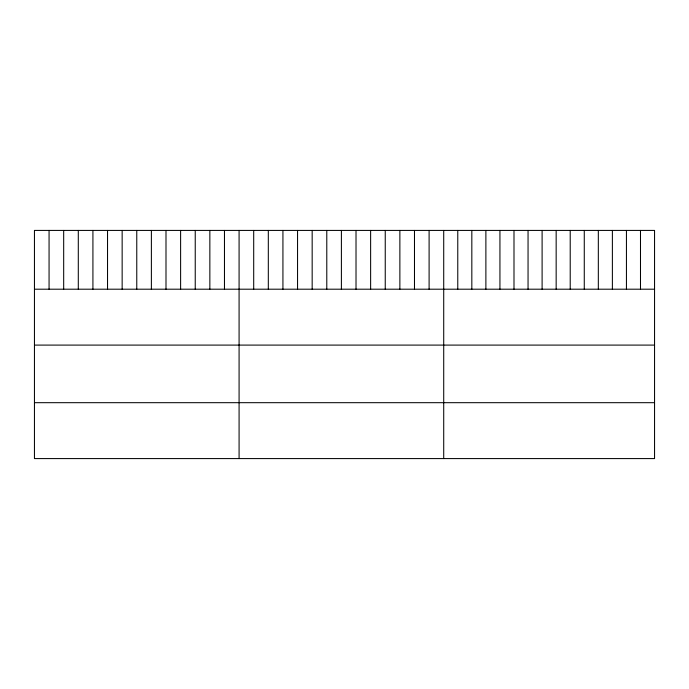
<?xml version="1.0" encoding="UTF-8"?>
<svg xmlns="http://www.w3.org/2000/svg" width="689" height="689" viewBox="0 0 689 689"><rect width="100%" height="100%" fill="white"/><g stroke="black" fill="none" stroke-linecap="round" stroke-linejoin="round"><path stroke-width="1.03" d="M654.55 289.199L654.55 458.581L34.45 458.581L34.45 230.419L654.55 230.419L654.55 289.199L34.45 289.199M34.45 345.094L654.55 345.094M34.45 402.686L654.55 402.686M640.494 230.419L640.494 289.199M626.439 230.419L626.439 289.199M612.383 230.419L612.383 289.199M598.328 230.419L598.328 289.199M584.272 230.419L584.272 289.199M570.216 230.419L570.216 289.199M556.161 230.419L556.161 289.199M542.105 230.419L542.105 289.199M528.05 230.419L528.05 289.199M513.994 230.419L513.994 289.199M499.938 230.419L499.938 289.199M485.883 230.419L485.883 289.199M471.827 230.419L471.827 289.199M457.772 230.419L457.772 289.199M443.716 230.419L443.716 458.581M429.101 230.419L429.101 289.199M414.485 230.419L414.485 289.199M399.87 230.419L399.87 289.199M385.246 230.419L385.246 289.199M370.63 230.419L370.63 289.199M356.015 230.419L356.015 289.199M341.399 230.419L341.399 289.199M326.784 230.419L326.784 289.199M312.169 230.419L312.169 289.199M297.553 230.419L297.553 289.199M282.929 230.419L282.929 289.199M268.314 230.419L268.314 289.199M253.698 230.419L253.698 289.199M239.083 230.419L239.083 458.581M224.468 230.419L224.468 289.199M209.852 230.419L209.852 289.199M195.237 230.419L195.237 289.199M180.613 230.419L180.613 289.199M165.997 230.419L165.997 289.199M151.382 230.419L151.382 289.199M136.767 230.419L136.767 289.199M122.151 230.419L122.151 289.199M107.536 230.419L107.536 289.199M92.92 230.419L92.92 289.199M78.296 230.419L78.296 289.199M63.681 230.419L63.681 289.199M49.065 230.419L49.065 289.199"/></g></svg>
